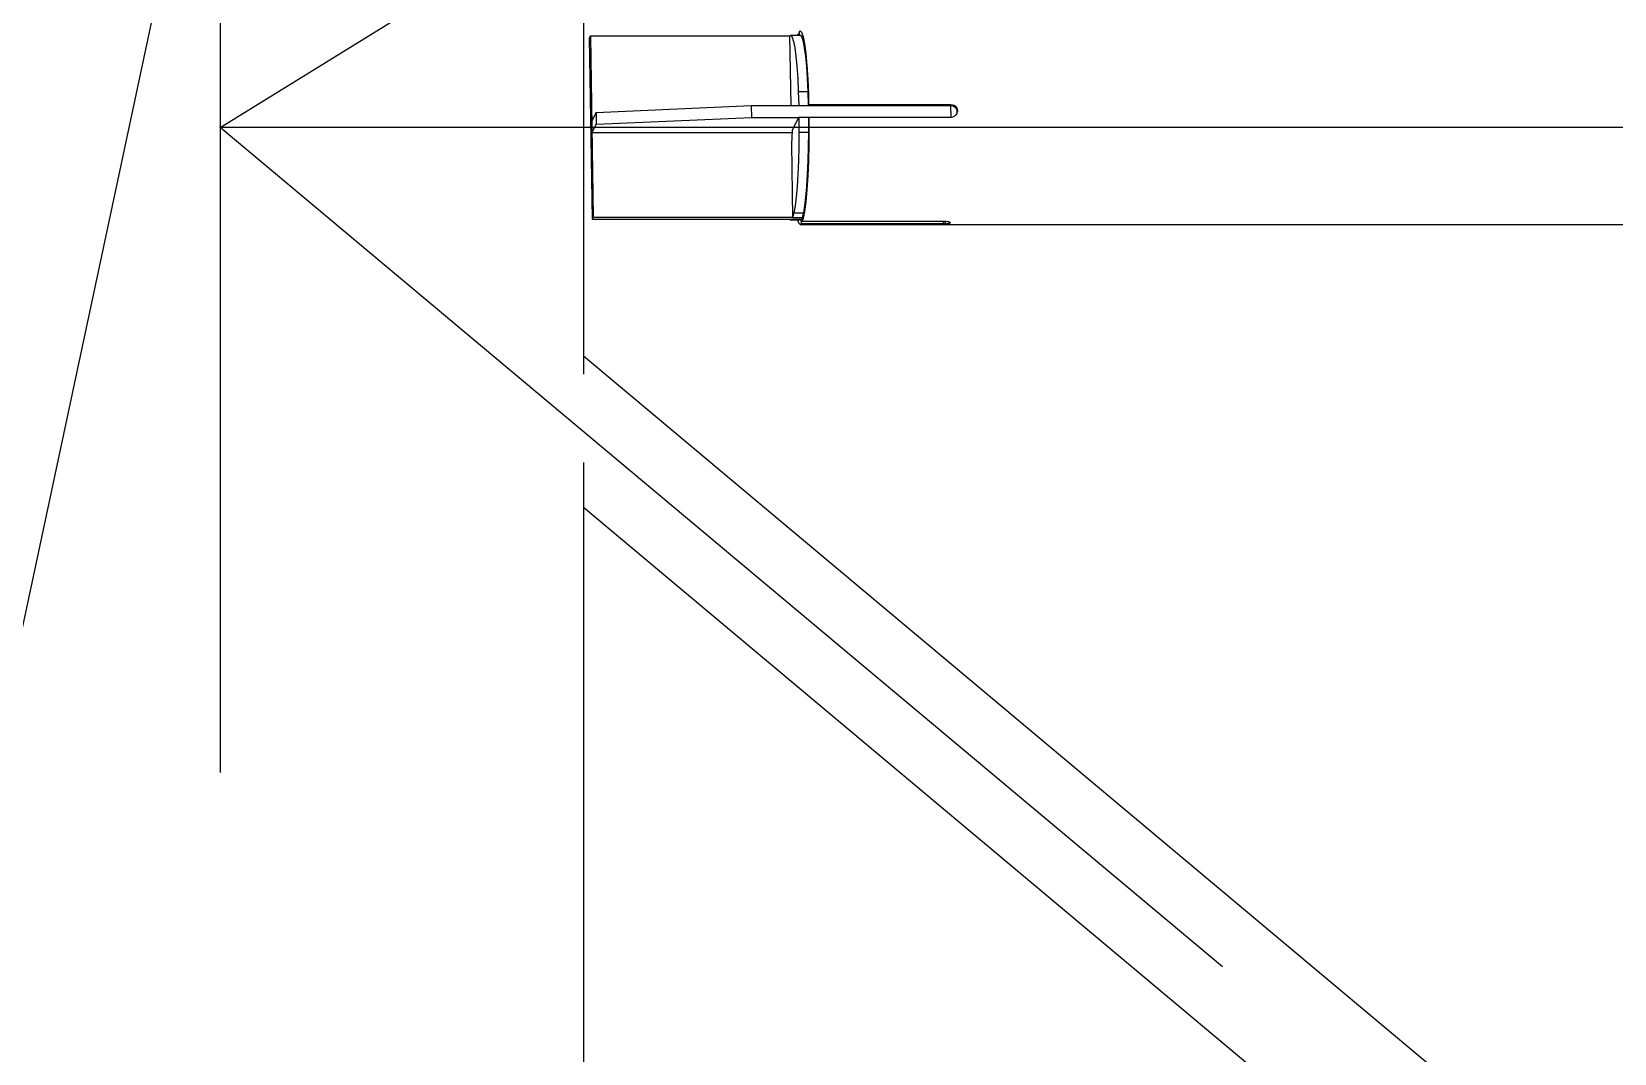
# Model space of a CAD drawing. Header units: millimetres. Extents: x 150209.93 to 150215.05, y 136675.65 to 136679.93.
# Drawn here: x 150213.6065 to 150213.673, y 136679.0501 to 136679.093 of the extents above; entities that cross this region are included whole.
import ezdxf

# ---------------------------------------------------------------- set-up
doc = ezdxf.new("R2010")
doc.units = ezdxf.units.MM
doc.header["$LTSCALE"] = 0.25
doc.linetypes.add('CENTER', pattern=[50.8, 31.75, -6.35, 6.35, -6.35])
doc.linetypes.add('XKITLINE00', pattern=[0])

# ---------------------------------------------------------------- blocks, each defined once
blk = doc.blocks.new('çatıı')
at = {"color": 8, "linetype": 'CENTER'}
for p, q in [((23430, 17654.86), (23430, 16010.75)), ((23430, 17290.27), (23720.98, 17470.27)), ((23430, 17380.27), (23255, 16560.27)), ((25173.61, 15830.27), (23430, 17290.27)), ((24815.87, 17290.27), (23430, 17290.27))]:
    blk.add_line(p, q, dxfattribs=at)
at = {"color": 8, "linetype": 'XKITLINE00'}
for p, q in [((23506.2, 17524.52), (23506.2, 17238.51)), ((23507.67, 17309.5), (23507.45, 17309.06)), ((23507.45, 17309.06), (23508.06, 17271.05)), ((23507.67, 17309.5), (23508.29, 17271.49)), ((23507.67, 17309.5), (23549.5, 17309.5)), ((23549.5, 17309.55), (23549.78, 17309.65)), ((23549.5, 17309.55), (23549.74, 17294.88)), ((23549.78, 17309.65), (23551.77, 17309.65)), ((23549.78, 17309.65), (23550.06, 17309.25)), ((23550.06, 17309.25), (23550.33, 17308.37)), ((23550.33, 17308.37), (23550.59, 17307.02)), ((23551.24, 17309.91), (23551.15, 17309.65)), ((23551.24, 17309.91), (23551.49, 17309.91)), ((23551.24, 17309.91), (23551.25, 17309.65)), ((23551.48, 17310.38), (23551.69, 17310.57)), ((23551.48, 17310.38), (23551.5, 17309.65)), ((23551.69, 17310.57), (23552.01, 17310.27)), ((23551.77, 17309.65), (23552.05, 17309.25)), ((23552.01, 17310.27), (23552.32, 17309.35)), ((23552.05, 17309.25), (23552.32, 17308.37)), ((23552.32, 17309.35), (23552.61, 17307.86)), ((23552.32, 17308.37), (23552.58, 17307.02)), ((23552.61, 17307.86), (23552.88, 17305.83)), ((23550.59, 17307.02), (23550.82, 17305.24)), ((23550.82, 17305.24), (23551.02, 17303.08)), ((23552.58, 17307.02), (23552.81, 17305.24)), ((23552.81, 17305.24), (23553.02, 17303.08)), ((23552.88, 17305.83), (23553.1, 17303.32)), ((23551.02, 17303.08), (23551.19, 17300.59)), ((23553.02, 17303.08), (23553.19, 17300.59)), ((23553.1, 17303.32), (23553.29, 17300.42)), ((23551.19, 17300.59), (23551.32, 17297.83)), ((23551.32, 17297.83), (23553.32, 17297.83)), ((23551.32, 17297.83), (23551.41, 17294.89)), ((23553.19, 17300.59), (23553.32, 17297.83)), ((23553.29, 17300.42), (23553.43, 17297.22)), ((23553.32, 17297.83), (23553.41, 17294.89)), ((23508.86, 17293.47), (23541.45, 17294.88)), ((23541.45, 17294.88), (23551.41, 17294.88)), ((23541.45, 17294.88), (23541.49, 17292.42)), ((23551.41, 17294.89), (23553.41, 17294.89)), ((23551.41, 17294.89), (23551.41, 17294.88)), ((23551.41, 17294.88), (23583.27, 17294.88)), ((23553.48, 17295.13), (23553.4, 17294.98)), ((23553.4, 17294.92), (23583.25, 17294.92)), ((23553.41, 17294.89), (23553.4, 17294.88)), ((23553.43, 17297.22), (23553.48, 17295.13)), ((23553.48, 17295.13), (23583.35, 17295.13)), ((23581.6, 17294.92), (23581.6, 17294.88)), ((23583.35, 17295.13), (23583.25, 17294.92)), ((23583.25, 17294.92), (23583.6, 17294.88)), ((23583.27, 17294.88), (23583.31, 17292.47)), ((23583.35, 17295.13), (23583.7, 17295.08)), ((23583.7, 17295.08), (23583.6, 17294.88)), ((23583.6, 17294.88), (23583.92, 17294.75)), ((23583.7, 17295.08), (23584.03, 17294.95)), ((23583.92, 17294.75), (23584.21, 17294.54)), ((23584.03, 17294.95), (23584.31, 17294.75)), ((23584.21, 17294.54), (23584.43, 17294.27)), ((23584.31, 17294.75), (23584.53, 17294.47)), ((23584.43, 17294.27), (23584.57, 17293.95)), ((23584.53, 17294.47), (23584.67, 17294.16)), ((23508.86, 17293.47), (23507.96, 17291.72)), ((23507.96, 17291.72), (23508, 17289.26)), ((23508.9, 17291.01), (23508, 17289.26)), ((23508.86, 17293.47), (23508.9, 17291.01)), ((23508.9, 17291.01), (23541.49, 17292.42)), ((23541.49, 17292.42), (23551.45, 17292.42)), ((23551.45, 17292.43), (23550.05, 17289.7)), ((23551.45, 17292.43), (23551.46, 17289.32)), ((23551.45, 17292.43), (23553.44, 17292.43)), ((23553.44, 17292.43), (23553.45, 17289.32)), ((23553.44, 17292.42), (23553.49, 17292.42)), ((23553.52, 17292.47), (23553.45, 17292.32)), ((23553.52, 17292.47), (23583.4, 17292.47)), ((23553.52, 17292.47), (23553.54, 17290.27)), ((23583.4, 17292.47), (23583.74, 17292.52)), ((23583.74, 17292.52), (23584.07, 17292.65)), ((23584.07, 17292.65), (23584.34, 17292.87)), ((23584.55, 17293.15), (23584.34, 17292.87)), ((23584.58, 17293.27), (23584.51, 17293.08)), ((23584.69, 17293.47), (23584.55, 17293.15)), ((23584.57, 17293.95), (23584.62, 17293.59)), ((23584.62, 17293.59), (23584.58, 17293.27)), ((23584.67, 17294.16), (23584.73, 17293.8)), ((23584.73, 17293.8), (23584.69, 17293.47)), ((23508, 17289.26), (23550.02, 17289.26)), ((23550.05, 17289.7), (23549.87, 17286.8)), ((23551.46, 17289.32), (23551.43, 17286.24)), ((23551.46, 17289.32), (23553.45, 17289.32)), ((23553.45, 17289.32), (23553.42, 17286.24)), ((23553.54, 17290.27), (23553.51, 17286.75)), ((23549.87, 17286.8), (23550.11, 17271.43)), ((23551.43, 17286.24), (23551.34, 17283.27)), ((23553.42, 17286.24), (23553.34, 17283.27)), ((23553.51, 17286.75), (23553.43, 17283.33)), ((23551.34, 17283.27), (23551.22, 17280.47)), ((23553.34, 17283.27), (23553.21, 17280.47)), ((23553.43, 17283.33), (23553.29, 17280.12)), ((23551.06, 17277.93), (23550.86, 17275.7)), ((23551.22, 17280.47), (23551.06, 17277.93)), ((23553.05, 17277.93), (23552.85, 17275.7)), ((23553.21, 17280.47), (23553.05, 17277.93)), ((23553.29, 17280.12), (23553.1, 17277.23)), ((23550.86, 17275.7), (23550.63, 17273.84)), ((23552.88, 17274.72), (23552.61, 17272.69)), ((23552.85, 17275.7), (23552.63, 17273.84)), ((23553.1, 17277.23), (23552.88, 17274.72)), ((23508.29, 17271.49), (23508.06, 17271.05)), ((23508.06, 17271.05), (23552.12, 17271.05)), ((23508.29, 17271.49), (23550.11, 17271.49)), ((23549.5, 17271.05), (23549.59, 17270.91)), ((23549.59, 17270.91), (23549.89, 17271)), ((23549.89, 17271.05), (23549.89, 17271)), ((23549.89, 17271), (23551.88, 17271)), ((23550.38, 17272.41), (23550.11, 17271.43)), ((23550.11, 17271.43), (23552.11, 17271.43)), ((23550.63, 17273.84), (23550.38, 17272.41)), ((23550.38, 17272.41), (23552.38, 17272.41)), ((23551.59, 17270.91), (23551.88, 17271)), ((23551.87, 17270.99), (23551.89, 17270.17)), ((23551.88, 17271.05), (23551.88, 17271)), ((23552.38, 17272.41), (23552.11, 17271.43)), ((23552.12, 17271.46), (23552.13, 17270.64)), ((23552.32, 17271.2), (23552.13, 17270.64)), ((23552.61, 17272.69), (23552.32, 17271.2)), ((23552.63, 17273.84), (23552.38, 17272.41)), ((23549.59, 17270.91), (23551.59, 17270.91)), ((23551.15, 17270.91), (23551.36, 17270.28)), ((23551.36, 17270.28), (23551.69, 17269.97)), ((23551.69, 17269.97), (23551.89, 17270.17)), ((23551.69, 17269.97), (24815.87, 17269.97)), ((23551.89, 17270.17), (23581.76, 17270.17)), ((23552.13, 17270.64), (23582, 17270.64)), ((23581.75, 17270.64), (23581.76, 17270.17)), ((23581.76, 17270.17), (23582.11, 17270.17)), ((23582, 17270.64), (23582.35, 17270.63)), ((23582.11, 17270.64), (23582.11, 17270.17)), ((23582.11, 17270.17), (23582.45, 17270.18)), ((23582.35, 17270.63), (23582.66, 17270.59)), ((23582.45, 17270.18), (23582.75, 17270.2)), ((23582.66, 17270.59), (23582.92, 17270.54)), ((23582.75, 17270.2), (23582.99, 17270.23)), ((23582.92, 17270.54), (23583.11, 17270.46)), ((23582.99, 17270.23), (23583.15, 17270.25)), ((23583.11, 17270.46), (23583.21, 17270.38)), ((23583.15, 17270.25), (23583.23, 17270.28)), ((23583.21, 17270.38), (23583.23, 17270.28)), ((23506.2, 17242.36), (24301.8, 16576.16)), ((23506.2, 17220), (23506.2, 16010.75)), ((23506.2, 17210.58), (24282.83, 16560.27))]:
    blk.add_line(p, q, dxfattribs=at)
blk.add_circle((23430, 17290.27), 0.05, dxfattribs=at)
blk.add_circle((23430, 17290.27), 0.05, dxfattribs=at)
blk.add_circle((23430, 17290.27), 0.05, dxfattribs=at)

msp = doc.modelspace()

# ---------------------------------------------------------------- block references
at = {"xscale": 0.0002000170049888334, "yscale": 0.0002000170049888334, "zscale": 0.0002000170049888334}
msp.add_blockref('çatıı', (150208.928067, 136675.630592), dxfattribs=at)

doc.saveas('drawing.dxf')
